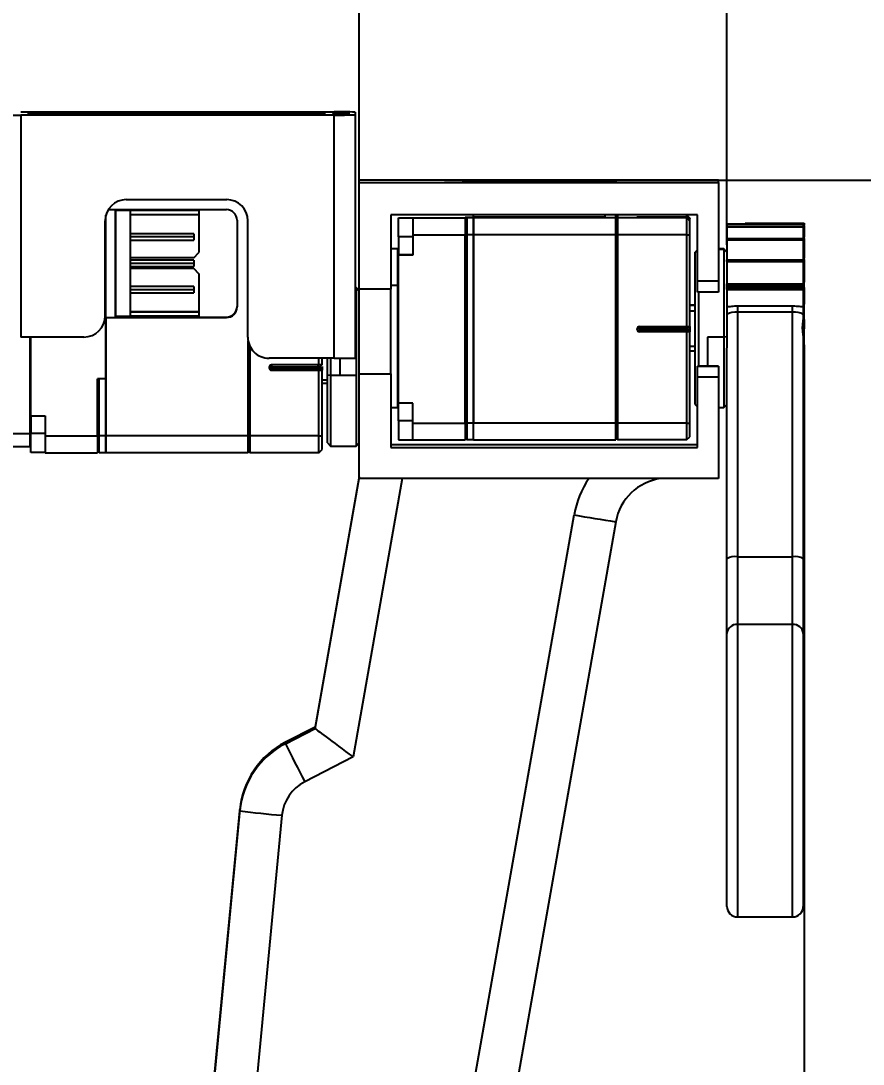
# Model space of a CAD drawing. Header units: millimetres. Extents: x 940 to 1780, y -29 to 565.
# Drawn here: x 1469.7 to 1549.4, y 212.5 to 311.2 of the extents above; entities that cross this region are included whole.
import ezdxf

# ---------------------------------------------------------------- set-up
doc = ezdxf.new("R2010")
doc.units = ezdxf.units.MM
doc.header["$PDSIZE"] = -1
doc.layers.add('7标注层', color=4, linetype='Continuous')
doc.styles.add('PC_TEXTSTYLE', font='ISOCP.SHX', dxfattribs={"width": 0.707, "bigfont": 'GBCBIG.SHX'})
doc.dimstyles.new('GB_LINEAR', dxfattribs={"dimtxt": 3.5, "dimasz": 3.5, "dimexe": 1, "dimexo": 0, "dimgap": 1.5, "dimtad": 1, "dimdsep": 46, "dimtxsty": 'PC_TEXTSTYLE', "dimcen": 0, "dimclrd": 256, "dimclrt": 3, "dimadec": 0, "dimazin": 2, "dimtp": 0.1, "dimtm": 0.1, "dimtfac": 0.71, "dimtdec": 3, "dimtmove": 0, "dimatfit": 3, "dimfxl": 1, "dimtfill": 1, "dimarcsym": 0})

# ---------------------------------------------------------------- blocks, each defined once
blk = doc.blocks.new('*D17')
at = {"layer": '7标注层', "color": 0, "lineweight": -2}
for p, q in [((1443.404, 277.793), (1443.404, 328.199)), ((1501.704, 290.845), (1501.704, 328.199))]:
    blk.add_line(p, q, dxfattribs=at)
at = {"layer": '7标注层', "lineweight": -2}
blk.add_line((1494.704, 326.199), (1450.404, 326.199), dxfattribs=at)
at = {"layer": '7标注层'}
for points in [[(1450.404, 327.366), (1450.404, 325.032), (1443.404, 326.199)], [(1494.704, 325.032), (1494.704, 327.366), (1501.704, 326.199)]]:
    blk.add_solid(points, dxfattribs=at)
at = {"layer": 'Defpoints', "color": 0}
for p in [(1443.404, 326.199), (1501.704, 290.845), (1443.404, 277.793)]:
    blk.add_point(p, dxfattribs=at)
at = {"layer": '7标注层', "color": 3, "insert": (1472.554, 332.349), "char_height": 7, "attachment_point": 5, "style": 'PC_TEXTSTYLE', "bg_fill": 3, "box_fill_scale": 1.1, "bg_fill_color": 257, "bg_fill_transparency": 0}
blk.add_mtext('58.3', dxfattribs=at)
blk = doc.blocks.new('*D18')
at = {"layer": '7标注层', "color": 0, "lineweight": -2}
for p, q in [((1501.704, 295.089), (1501.704, 328.199)), ((1536.484, 289.992), (1536.484, 328.199))]:
    blk.add_line(p, q, dxfattribs=at)
at = {"layer": '7标注层', "lineweight": -2}
blk.add_line((1529.484, 326.199), (1508.704, 326.199), dxfattribs=at)
at = {"layer": '7标注层'}
for points in [[(1508.704, 327.366), (1508.704, 325.032), (1501.704, 326.199)], [(1529.484, 325.032), (1529.484, 327.366), (1536.484, 326.199)]]:
    blk.add_solid(points, dxfattribs=at)
at = {"layer": 'Defpoints', "color": 0}
for p in [(1501.704, 326.199), (1501.704, 295.089), (1536.484, 289.992)]:
    blk.add_point(p, dxfattribs=at)
at = {"layer": '7标注层', "color": 3, "insert": (1519.094, 332.349), "char_height": 7, "attachment_point": 5, "style": 'PC_TEXTSTYLE', "bg_fill": 3, "box_fill_scale": 1.1, "bg_fill_color": 257, "bg_fill_transparency": 0}
blk.add_mtext('34.78', dxfattribs=at)
blk = doc.blocks.new('*D19')
at = {"layer": '7标注层', "color": 0, "lineweight": -2}
for p, q in [((1543.804, 280.544), (1543.804, 113.864)), ((1443.404, 277.81), (1443.404, 113.864))]:
    blk.add_line(p, q, dxfattribs=at)
at = {"layer": '7标注层', "lineweight": -2}
blk.add_line((1450.404, 115.864), (1536.804, 115.864), dxfattribs=at)
at = {"layer": '7标注层'}
for points in [[(1450.404, 117.031), (1450.404, 114.698), (1443.404, 115.864)], [(1536.804, 114.698), (1536.804, 117.031), (1543.804, 115.864)]]:
    blk.add_solid(points, dxfattribs=at)
at = {"layer": 'Defpoints', "color": 0}
for p in [(1543.804, 280.544), (1443.404, 277.81), (1543.804, 115.864)]:
    blk.add_point(p, dxfattribs=at)
at = {"layer": '7标注层', "color": 3, "insert": (1493.604, 122.017), "char_height": 7, "attachment_point": 5, "style": 'PC_TEXTSTYLE', "bg_fill": 3, "box_fill_scale": 1.1, "bg_fill_color": 257, "bg_fill_transparency": 0}
blk.add_mtext('100.4', dxfattribs=at)
blk = doc.blocks.new('*D20')
at = {"layer": '7标注层', "color": 0, "lineweight": -2}
for p, q in [((1509.767, 296.114), (1600.203, 296.114)), ((1495.984, 159.613), (1600.203, 159.613))]:
    blk.add_line(p, q, dxfattribs=at)
at = {"layer": '7标注层', "lineweight": -2}
blk.add_line((1598.203, 166.613), (1598.203, 289.114), dxfattribs=at)
at = {"layer": '7标注层'}
for points in [[(1599.37, 289.114), (1597.036, 289.114), (1598.203, 296.114)], [(1597.036, 166.613), (1599.37, 166.613), (1598.203, 159.613)]]:
    blk.add_solid(points, dxfattribs=at)
at = {"layer": 'Defpoints', "color": 0}
for p in [(1509.767, 296.114), (1598.203, 296.114), (1495.984, 159.613)]:
    blk.add_point(p, dxfattribs=at)
at = {"layer": '7标注层', "color": 3, "insert": (1592.053, 227.864), "char_height": 7, "attachment_point": 5, "rotation": 90, "style": 'PC_TEXTSTYLE', "bg_fill": 3, "box_fill_scale": 1.1, "bg_fill_color": 257, "bg_fill_transparency": 0}
blk.add_mtext('136.5', dxfattribs=at)

msp = doc.modelspace()

# ---------------------------------------------------------------- linework, layer by layer
at = {"color": 7, "linetype": 'Continuous', "lineweight": 25}
for p, q in [((1469.702, 302.562), (1499.324, 302.562)), ((1499.324, 302.266), (1469.702, 302.266)), ((1469.702, 302.266), (1469.702, 281.267)), ((1470.424, 302.313), (1470.424, 302.515)), ((1470.424, 302.515), (1498.424, 302.515)), ((1498.424, 302.313), (1470.424, 302.313)), ((1498.424, 302.515), (1498.424, 302.313)), ((1500.824, 302.414), (1499.224, 302.432)), ((1499.224, 302.432), (1499.224, 302.395)), ((1499.224, 302.395), (1500.824, 302.414)), ((1499.324, 279.267), (1499.324, 302.266)), ((1501.324, 302.543), (1501.324, 302.285)), ((1501.324, 302.285), (1501.324, 279.286)), ((1535.704, 296.114), (1501.704, 296.114)), ((1501.704, 295.891), (1501.704, 296.114)), ((1511.504, 296.02), (1511.504, 295.908)), ((1525.004, 296.029), (1512.504, 296.029)), ((1526.004, 295.908), (1526.004, 296.02)), ((1535.704, 295.891), (1535.704, 296.114)), ((1501.704, 285.799), (1501.704, 295.891)), ((1501.704, 295.891), (1535.704, 295.891)), ((1512.504, 295.899), (1525.004, 295.899)), ((1535.704, 295.891), (1535.704, 286.577)), ((1479.674, 294.266), (1489.174, 294.266)), ((1477.973, 293.318), (1489.149, 293.318)), ((1478.649, 283.124), (1478.649, 293.318)), ((1486.549, 293.261), (1478.649, 293.261)), ((1480.049, 293.224), (1478.649, 293.224)), ((1478.649, 293.224), (1478.649, 283.224)), ((1478.749, 293.318), (1478.749, 293.261)), ((1486.549, 293.233), (1480.049, 293.233)), ((1480.049, 293.233), (1480.049, 293.224)), ((1480.049, 293.224), (1480.049, 283.224)), ((1486.549, 293.261), (1486.549, 293.233)), ((1486.549, 293.233), (1486.549, 292.833)), ((1477.674, 283.267), (1477.674, 292.267)), ((1477.749, 277.319), (1477.749, 292.809)), ((1486.549, 292.833), (1480.049, 292.833)), ((1486.549, 292.833), (1486.549, 289.257)), ((1490.149, 292.318), (1490.149, 284.118)), ((1491.174, 281.267), (1491.174, 292.267)), ((1533.704, 292.825), (1504.704, 292.825)), ((1504.704, 292.825), (1504.704, 285.799)), ((1505.429, 292.559), (1506.779, 292.559)), ((1505.429, 290.759), (1505.429, 292.559)), ((1506.779, 292.559), (1506.779, 292.541)), ((1506.779, 292.541), (1506.779, 290.926)), ((1506.779, 292.541), (1511.729, 292.541)), ((1511.729, 292.416), (1511.904, 292.591)), ((1512.529, 292.591), (1511.729, 292.591)), ((1511.729, 292.541), (1511.729, 292.591)), ((1511.729, 292.366), (1511.904, 292.541)), ((1511.729, 292.541), (1511.729, 290.926)), ((1511.904, 292.541), (1511.904, 292.591)), ((1512.529, 292.591), (1511.904, 292.591)), ((1512.529, 292.541), (1511.904, 292.541)), ((1512.529, 292.591), (1512.529, 292.74)), ((1512.529, 292.645), (1523.929, 292.645)), ((1512.529, 292.645), (1512.529, 292.541)), ((1512.529, 292.541), (1512.529, 292.591)), ((1512.529, 290.926), (1512.529, 292.541)), ((1512.529, 292.541), (1512.529, 290.926)), ((1525.979, 292.541), (1512.529, 292.541)), ((1524.929, 292.73), (1524.929, 292.654)), ((1525.979, 292.541), (1525.979, 292.804)), ((1525.979, 290.926), (1525.979, 292.541)), ((1525.979, 292.186), (1526.029, 292.186)), ((1526.029, 292.654), (1526.179, 292.804)), ((1526.029, 292.391), (1526.029, 292.654)), ((1526.029, 292.391), (1526.179, 292.541)), ((1526.029, 290.927), (1526.029, 292.391)), ((1526.179, 292.541), (1526.179, 292.804)), ((1532.679, 292.541), (1526.179, 292.541)), ((1527.979, 292.601), (1527.979, 292.6)), ((1532.679, 292.603), (1528.179, 292.603)), ((1528.179, 292.599), (1532.679, 292.599)), ((1532.679, 292.804), (1532.979, 292.504)), ((1532.679, 292.603), (1532.679, 292.786)), ((1532.679, 292.786), (1532.979, 292.486)), ((1532.979, 292.303), (1532.679, 292.603)), ((1532.679, 292.541), (1532.679, 292.599)), ((1532.679, 292.599), (1532.979, 292.299)), ((1532.679, 292.541), (1532.979, 292.241)), ((1532.979, 292.504), (1532.979, 292.486)), ((1532.979, 292.303), (1532.979, 292.486)), ((1532.979, 292.303), (1532.979, 292.299)), ((1532.979, 292.241), (1532.979, 292.299)), ((1532.979, 290.929), (1532.979, 292.241)), ((1533.704, 286.577), (1533.704, 292.825)), ((1538.204, 292.039), (1543.804, 292.039)), ((1538.204, 292.039), (1538.204, 291.98)), ((1543.804, 292.039), (1543.804, 291.837)), ((1486.049, 291.042), (1480.049, 291.042)), ((1486.049, 291.042), (1486.049, 290.74)), ((1525.979, 291.197), (1526.029, 291.197)), ((1536.484, 291.98), (1543.704, 291.98)), ((1536.484, 291.98), (1536.484, 291.742)), ((1536.484, 291.742), (1543.704, 291.742)), ((1536.484, 291.695), (1536.484, 291.742)), ((1536.484, 291.695), (1543.704, 291.695)), ((1536.484, 291.695), (1536.484, 290.575)), ((1543.704, 291.98), (1543.704, 291.742)), ((1543.704, 291.837), (1543.804, 291.837)), ((1543.704, 291.792), (1543.804, 291.792)), ((1543.704, 291.695), (1543.704, 291.742)), ((1543.704, 291.695), (1543.704, 290.575)), ((1543.804, 291.792), (1543.804, 291.837)), ((1543.804, 291.792), (1543.804, 290.706)), ((1486.049, 290.74), (1480.049, 290.74)), ((1480.049, 290.442), (1486.049, 290.442)), ((1486.049, 290.74), (1486.049, 290.442)), ((1506.779, 290.759), (1505.429, 290.759)), ((1505.429, 290.759), (1505.429, 289.043)), ((1506.779, 290.926), (1511.729, 290.926)), ((1506.779, 290.926), (1506.779, 289.026)), ((1511.729, 290.928), (1511.904, 290.926)), ((1511.729, 273.127), (1511.729, 290.926)), ((1512.529, 290.926), (1511.904, 290.926)), ((1511.904, 273.127), (1511.904, 290.926)), ((1512.529, 290.926), (1512.529, 273.127)), ((1525.979, 290.926), (1512.529, 290.926)), ((1512.529, 273.127), (1512.529, 290.926)), ((1525.979, 290.951), (1526.029, 290.951)), ((1525.979, 273.127), (1525.979, 290.926)), ((1525.979, 290.225), (1526.029, 290.225)), ((1525.979, 290.126), (1526.029, 290.126)), ((1526.029, 290.927), (1526.179, 290.926)), ((1526.029, 273.128), (1526.029, 290.927)), ((1532.679, 290.926), (1526.179, 290.926)), ((1526.179, 273.127), (1526.179, 290.926)), ((1532.679, 290.926), (1532.979, 290.929)), ((1532.679, 282.276), (1532.679, 290.926)), ((1532.979, 282.279), (1532.979, 290.929)), ((1536.484, 290.575), (1543.704, 290.575)), ((1536.484, 290.471), (1536.484, 290.575)), ((1536.484, 290.471), (1543.704, 290.471)), ((1536.484, 290.471), (1536.484, 288.578)), ((1543.704, 290.706), (1543.804, 290.706)), ((1543.704, 290.604), (1543.804, 290.604)), ((1543.704, 290.471), (1543.704, 290.575)), ((1543.704, 290.471), (1543.704, 288.578)), ((1543.804, 290.604), (1543.804, 290.706)), ((1543.804, 290.604), (1543.804, 288.739)), ((1486.049, 288.757), (1486.549, 289.257)), ((1505.329, 289.601), (1504.704, 289.601)), ((1505.429, 289.501), (1505.329, 289.601)), ((1505.329, 289.601), (1505.329, 286.145)), ((1525.979, 289.958), (1526.029, 289.958)), ((1533.704, 289.521), (1533.484, 289.301)), ((1533.484, 289.255), (1533.484, 289.301)), ((1533.484, 274.901), (1533.484, 289.255)), ((1536.184, 289.601), (1535.704, 289.601)), ((1536.484, 289.301), (1536.184, 289.601)), ((1536.184, 289.601), (1536.184, 289.553)), ((1536.184, 289.553), (1536.184, 281.256)), ((1486.049, 288.757), (1480.049, 288.757)), ((1486.049, 288.542), (1480.049, 288.542)), ((1486.049, 288.24), (1480.049, 288.24)), ((1486.049, 288.542), (1486.049, 288.24)), ((1486.049, 288.24), (1486.049, 287.942)), ((1506.779, 289.043), (1505.429, 289.043)), ((1505.429, 289.026), (1505.429, 289.043)), ((1506.779, 289.026), (1505.429, 289.026)), ((1505.429, 275.027), (1505.429, 289.026)), ((1536.484, 288.578), (1543.704, 288.578)), ((1536.484, 288.428), (1536.484, 288.578)), ((1536.484, 288.428), (1543.704, 288.428)), ((1536.484, 288.428), (1536.484, 286.312)), ((1543.704, 288.739), (1543.804, 288.739)), ((1543.704, 288.59), (1543.804, 288.59)), ((1543.704, 288.428), (1543.704, 288.578)), ((1543.704, 288.428), (1543.704, 286.312)), ((1543.804, 288.59), (1543.804, 288.739)), ((1543.804, 288.59), (1543.804, 286.455)), ((1480.049, 287.942), (1486.049, 287.942)), ((1486.049, 287.761), (1480.049, 287.761)), ((1486.049, 287.757), (1480.049, 287.757)), ((1486.049, 287.757), (1486.049, 287.761)), ((1486.049, 287.761), (1486.549, 287.261)), ((1486.549, 287.257), (1486.049, 287.757)), ((1486.549, 287.261), (1486.549, 287.257)), ((1486.549, 287.257), (1486.549, 283.658)), ((1505.329, 286.145), (1505.329, 275.784)), ((1533.704, 286.577), (1535.704, 286.577)), ((1533.704, 285.508), (1533.704, 286.577)), ((1535.704, 286.577), (1535.704, 285.508)), ((1536.484, 286.312), (1543.704, 286.312)), ((1536.484, 286.089), (1536.484, 286.312)), ((1543.704, 286.455), (1543.804, 286.455)), ((1543.704, 286.089), (1543.704, 286.312)), ((1543.804, 286.259), (1543.704, 286.259)), ((1543.704, 286.129), (1543.804, 286.129)), ((1543.804, 286.259), (1543.804, 286.455)), ((1543.804, 286.129), (1543.804, 286.259)), ((1543.804, 285.947), (1543.804, 286.129)), ((1486.049, 286.043), (1480.049, 286.043)), ((1486.049, 285.74), (1480.049, 285.74)), ((1480.049, 285.443), (1486.049, 285.443)), ((1486.049, 286.043), (1486.049, 285.74)), ((1486.049, 285.74), (1486.049, 285.443)), ((1501.404, 285.966), (1501.324, 285.966)), ((1501.704, 285.666), (1501.404, 285.966)), ((1501.404, 285.966), (1501.404, 285.918)), ((1501.404, 285.918), (1501.404, 277.621)), ((1501.704, 285.62), (1501.404, 285.918)), ((1504.704, 285.799), (1501.704, 285.799)), ((1501.704, 277.799), (1501.704, 285.799)), ((1504.704, 277.799), (1504.704, 285.799)), ((1535.704, 285.508), (1533.704, 285.508)), ((1533.784, 285.508), (1533.784, 278.529)), ((1543.704, 286.089), (1536.484, 286.089)), ((1536.484, 285.948), (1536.484, 286.089)), ((1536.484, 285.948), (1543.704, 285.948)), ((1536.484, 285.765), (1536.484, 285.948)), ((1536.484, 285.765), (1543.704, 285.765)), ((1543.704, 285.948), (1543.704, 286.089)), ((1543.704, 285.765), (1543.704, 285.948)), ((1543.704, 285.947), (1543.804, 285.947)), ((1543.704, 285.765), (1543.704, 284.159)), ((1543.804, 285.947), (1543.804, 284.372)), ((1533.484, 284.278), (1532.979, 284.278)), ((1533.484, 284.255), (1532.979, 284.255)), ((1536.484, 284.159), (1536.595, 284.159)), ((1537.484, 284.216), (1542.704, 284.216)), ((1537.484, 284.216), (1537.484, 283.612)), ((1542.704, 283.612), (1542.704, 284.216)), ((1543.595, 284.159), (1543.704, 284.159)), ((1543.704, 284.372), (1543.804, 284.372)), ((1543.704, 284.194), (1543.704, 283.408)), ((1543.804, 283.554), (1543.804, 284.372)), ((1480.049, 283.224), (1478.649, 283.224)), ((1478.749, 283.224), (1478.749, 283.161)), ((1478.749, 283.124), (1478.749, 283.161)), ((1478.749, 283.161), (1489.149, 283.161)), ((1486.549, 283.658), (1480.049, 283.658)), ((1486.549, 283.633), (1480.049, 283.633)), ((1486.549, 283.233), (1480.049, 283.233)), ((1486.549, 283.658), (1486.549, 283.633)), ((1486.549, 283.633), (1486.549, 283.233)), ((1489.149, 283.119), (1489.149, 283.161)), ((1532.979, 283.75), (1533.484, 283.75)), ((1537.484, 283.612), (1537.484, 260.499)), ((1542.704, 283.612), (1537.484, 283.612)), ((1542.704, 260.499), (1542.704, 283.612)), ((1543.804, 283.673), (1543.704, 283.673)), ((1543.704, 283.408), (1543.704, 283.107)), ((1543.804, 283.131), (1543.804, 283.673)), ((1477.749, 283.124), (1478.749, 283.124)), ((1477.749, 283.119), (1477.749, 271.919)), ((1477.749, 283.119), (1489.149, 283.119)), ((1528.229, 282.276), (1532.679, 282.276)), ((1528.229, 282.276), (1528.229, 282.078)), ((1532.679, 282.276), (1532.979, 282.279)), ((1532.979, 282.279), (1532.979, 281.821)), ((1543.704, 283.131), (1543.804, 283.131)), ((1543.704, 282.934), (1543.804, 282.934)), ((1543.804, 282.934), (1543.804, 283.131)), ((1543.804, 282.934), (1543.804, 282.056)), ((1475.674, 281.267), (1469.702, 281.267)), ((1470.549, 281.267), (1470.549, 272.12)), ((1470.649, 273.819), (1470.649, 281.267)), ((1532.679, 282.083), (1528.229, 282.078)), ((1528.229, 281.978), (1532.679, 281.974)), ((1528.229, 281.776), (1528.229, 281.978)), ((1532.679, 281.776), (1528.229, 281.776)), ((1532.679, 282.087), (1532.779, 282.088)), ((1532.679, 282.083), (1532.679, 282.087)), ((1532.679, 282.083), (1532.779, 282.084)), ((1532.679, 281.974), (1532.679, 282.083)), ((1532.779, 281.975), (1532.679, 281.974)), ((1532.679, 281.97), (1532.679, 281.974)), ((1532.779, 281.97), (1532.679, 281.97)), ((1532.979, 281.779), (1532.679, 281.776)), ((1532.679, 273.127), (1532.679, 281.776)), ((1532.779, 282.088), (1532.779, 282.084)), ((1532.779, 281.975), (1532.779, 282.084)), ((1532.779, 281.975), (1532.779, 281.97)), ((1532.979, 281.821), (1532.979, 281.779)), ((1532.979, 273.13), (1532.979, 281.779)), ((1536.184, 281.256), (1534.644, 281.256)), ((1536.484, 281.29), (1536.184, 281.256)), ((1536.184, 281.256), (1536.184, 274.601)), ((1536.484, 281.29), (1536.484, 280.239)), ((1543.704, 282.056), (1543.804, 282.056)), ((1543.704, 281.232), (1543.804, 281.232)), ((1543.804, 281.232), (1543.804, 282.073)), ((1543.804, 280.039), (1543.804, 281.232)), ((1491.199, 271.919), (1491.199, 280.952)), ((1491.249, 271.92), (1491.249, 280.724)), ((1491.399, 271.919), (1491.399, 280.345)), ((1532.979, 280.424), (1533.484, 280.424)), ((1536.484, 260.295), (1536.484, 280.227)), ((1543.704, 281.09), (1543.704, 260.295)), ((1499.324, 279.267), (1493.174, 279.267)), ((1497.899, 278.629), (1497.899, 279.267)), ((1498.199, 278.631), (1498.199, 279.267)), ((1498.704, 277.655), (1498.704, 279.25)), ((1499.004, 279.267), (1499.004, 277.621)), ((1533.484, 279.925), (1532.979, 279.925)), ((1543.704, 280.039), (1543.804, 280.039)), ((1543.704, 279.847), (1543.804, 279.847)), ((1543.704, 279.521), (1543.804, 279.521)), ((1543.804, 279.847), (1543.804, 280.039)), ((1543.804, 279.847), (1543.804, 279.521)), ((1543.804, 279.521), (1543.804, 257.961)), ((1493.199, 278.429), (1493.199, 278.329)), ((1497.899, 278.629), (1493.399, 278.629)), ((1493.399, 278.629), (1493.399, 278.431)), ((1497.816, 278.431), (1493.399, 278.431)), ((1493.399, 278.431), (1493.399, 278.331)), ((1493.399, 278.129), (1493.399, 278.331)), ((1493.399, 278.331), (1497.816, 278.331)), ((1497.999, 278.432), (1497.816, 278.431)), ((1497.816, 278.331), (1497.816, 278.431)), ((1497.816, 278.331), (1497.999, 278.332)), ((1498.199, 278.631), (1497.899, 278.629)), ((1497.999, 278.332), (1497.999, 278.432)), ((1498.199, 278.475), (1498.199, 278.375)), ((1498.199, 278.375), (1498.199, 278.173)), ((1535.704, 278.529), (1533.704, 278.529)), ((1533.704, 278.529), (1533.704, 278.508)), ((1533.704, 278.508), (1535.704, 278.508)), ((1533.704, 277.466), (1533.704, 278.508)), ((1535.704, 278.508), (1535.704, 278.529)), ((1535.704, 278.508), (1535.704, 277.466)), ((1476.949, 271.921), (1476.949, 277.319)), ((1477.749, 277.319), (1476.949, 277.319)), ((1476.949, 271.919), (1476.949, 277.319)), ((1477.124, 271.919), (1477.124, 277.319)), ((1477.749, 277.319), (1477.124, 277.319)), ((1477.749, 271.919), (1477.749, 277.319)), ((1493.399, 278.129), (1497.899, 278.129)), ((1497.899, 278.129), (1498.199, 278.132)), ((1497.899, 271.919), (1497.899, 278.129)), ((1498.199, 278.173), (1498.199, 278.132)), ((1498.199, 271.922), (1498.199, 278.132)), ((1499.004, 277.621), (1498.704, 277.655)), ((1498.704, 271.266), (1498.704, 277.655)), ((1499.864, 277.621), (1499.004, 277.621)), ((1499.004, 277.621), (1499.004, 270.966)), ((1501.404, 277.621), (1499.864, 277.621)), ((1501.404, 277.621), (1501.404, 270.966)), ((1501.704, 277.799), (1504.704, 277.799)), ((1501.704, 267.892), (1501.704, 277.799)), ((1504.704, 277.799), (1504.704, 270.826)), ((1535.704, 277.466), (1533.704, 277.466)), ((1533.704, 270.826), (1533.704, 277.466)), ((1535.704, 277.466), (1535.704, 267.892)), ((1498.704, 277.196), (1498.199, 277.196)), ((1498.199, 276.911), (1498.704, 276.911)), ((1505.329, 275.784), (1505.329, 274.601)), ((1504.704, 274.601), (1505.329, 274.601)), ((1505.329, 274.601), (1505.429, 274.701)), ((1506.779, 275.027), (1505.429, 275.027)), ((1505.429, 273.359), (1505.429, 275.027)), ((1506.779, 273.127), (1506.779, 275.027)), ((1533.484, 274.901), (1533.704, 274.681)), ((1535.704, 274.601), (1536.184, 274.601)), ((1536.184, 274.601), (1536.484, 274.901)), ((1470.649, 273.819), (1471.999, 273.819)), ((1470.649, 273.819), (1470.649, 272.152)), ((1471.999, 273.819), (1471.999, 271.919)), ((1506.779, 273.359), (1505.429, 273.359)), ((1505.429, 273.359), (1505.429, 271.559)), ((1525.979, 274.12), (1526.029, 274.12)), ((1525.979, 273.395), (1526.029, 273.395)), ((1526.029, 273.385), (1525.979, 273.385)), ((1491.199, 272.913), (1491.249, 272.913)), ((1506.779, 273.127), (1511.729, 273.127)), ((1506.779, 271.542), (1506.779, 273.127)), ((1511.729, 273.128), (1511.904, 273.127)), ((1511.729, 273.127), (1511.729, 271.542)), ((1512.529, 273.127), (1511.904, 273.127)), ((1512.529, 271.542), (1512.529, 273.127)), ((1525.979, 273.127), (1512.529, 273.127)), ((1525.979, 273.162), (1526.029, 273.162)), ((1526.029, 273.152), (1525.979, 273.152)), ((1525.979, 271.542), (1525.979, 273.127)), ((1525.979, 272.904), (1526.029, 272.904)), ((1526.029, 273.128), (1526.179, 273.127)), ((1526.029, 271.692), (1526.029, 273.128)), ((1532.679, 273.127), (1526.179, 273.127)), ((1532.679, 273.127), (1532.979, 273.13)), ((1532.979, 271.842), (1532.979, 273.13)), ((1470.549, 272.12), (1467.849, 272.12)), ((1470.549, 272.12), (1470.549, 270.936)), ((1471.999, 272.152), (1470.649, 272.152)), ((1470.649, 270.352), (1470.649, 272.152)), ((1471.999, 271.919), (1476.949, 271.919)), ((1471.999, 271.919), (1471.999, 270.334)), ((1476.949, 271.921), (1477.124, 271.919)), ((1476.949, 271.919), (1476.949, 270.334)), ((1477.749, 271.919), (1477.124, 271.919)), ((1477.749, 270.334), (1477.749, 271.919)), ((1491.199, 271.919), (1477.749, 271.919)), ((1477.749, 271.919), (1477.749, 270.334)), ((1491.199, 272.089), (1491.249, 272.089)), ((1491.249, 272.079), (1491.199, 272.079)), ((1491.199, 271.954), (1491.249, 271.954)), ((1491.249, 271.944), (1491.199, 271.944)), ((1491.199, 270.334), (1491.199, 271.919)), ((1491.199, 271.696), (1491.249, 271.696)), ((1491.249, 271.92), (1491.399, 271.919)), ((1491.249, 270.484), (1491.249, 271.92)), ((1497.899, 271.919), (1491.399, 271.919)), ((1497.899, 271.919), (1498.199, 271.922)), ((1498.199, 270.634), (1498.199, 271.922)), ((1505.429, 271.559), (1506.779, 271.559)), ((1506.779, 271.542), (1511.729, 271.542)), ((1511.729, 271.717), (1511.906, 271.539)), ((1511.854, 271.592), (1511.729, 271.592)), ((1512.529, 271.542), (1511.904, 271.542)), ((1512.529, 271.542), (1525.979, 271.542)), ((1525.979, 272.16), (1526.029, 272.16)), ((1526.029, 271.692), (1526.181, 271.539)), ((1532.679, 271.542), (1526.179, 271.542)), ((1532.676, 271.539), (1532.979, 271.842)), ((1467.849, 270.936), (1470.549, 270.936)), ((1470.549, 270.936), (1470.649, 271.036)), ((1471.999, 270.352), (1470.649, 270.352)), ((1471.999, 270.334), (1476.949, 270.334)), ((1476.949, 270.509), (1477.126, 270.331)), ((1477.749, 270.334), (1477.124, 270.334)), ((1491.199, 270.334), (1477.749, 270.334)), ((1491.199, 270.952), (1491.249, 270.952)), ((1491.249, 270.484), (1491.401, 270.331)), ((1497.899, 270.334), (1491.399, 270.334)), ((1497.896, 270.331), (1498.199, 270.634)), ((1498.704, 271.266), (1499.004, 270.966)), ((1499.004, 270.966), (1501.404, 270.966)), ((1501.404, 270.966), (1501.704, 271.266)), ((1504.704, 271.12), (1533.704, 271.12)), ((1504.704, 270.826), (1533.704, 270.826)), ((1501.704, 268.068), (1497.529, 244.393)), ((1497.529, 244.263), (1501.704, 267.937)), ((1535.704, 267.892), (1501.704, 267.892)), ((1504.392, 164.402), (1522.036, 264.463)), ((1525.975, 263.806), (1508.331, 163.745)), ((1537.484, 260.499), (1542.704, 260.499)), ((1537.484, 260.499), (1537.484, 254.094)), ((1542.704, 254.094), (1542.704, 260.499)), ((1536.484, 253.25), (1536.484, 260.295)), ((1543.704, 260.295), (1543.704, 253.25)), ((1543.804, 257.961), (1543.804, 249.398)), ((1542.704, 254.094), (1537.484, 254.094)), ((1536.484, 227.436), (1536.484, 253.25)), ((1543.704, 253.25), (1543.704, 227.436)), ((1543.804, 249.398), (1543.804, 230.094)), ((1497.529, 244.393), (1494.719, 242.948)), ((1494.719, 242.818), (1497.529, 244.263)), ((1497.529, 244.393), (1497.529, 244.263)), ((1494.719, 242.948), (1494.719, 242.818)), ((1501.124, 241.576), (1496.548, 239.223)), ((1490.413, 236.594), (1483.637, 165.611)), ((1483.637, 165.481), (1490.413, 236.464)), ((1494.395, 236.046), (1487.598, 164.845)), ((1490.413, 236.464), (1490.413, 236.594)), ((1537.484, 226.436), (1542.704, 226.436))]:
    msp.add_line(p, q, dxfattribs=at)
at = {"color": 8, "linetype": 'Continuous', "lineweight": 25}
for p, q in [((1512.504, 296.029), (1512.504, 295.899)), ((1525.004, 295.899), (1525.004, 296.029)), ((1528.179, 292.603), (1528.179, 292.599)), ((1525.979, 291.959), (1526.029, 291.959)), ((1533.704, 289.474), (1533.484, 289.255)), ((1536.184, 289.553), (1535.704, 289.553)), ((1525.979, 288.982), (1526.029, 288.982)), ((1505.329, 286.145), (1504.704, 286.145)), ((1505.429, 286.091), (1505.329, 286.145)), ((1501.404, 285.918), (1501.324, 285.918)), ((1534.644, 281.256), (1534.644, 278.529)), ((1499.864, 279.268), (1499.864, 277.621)), ((1505.429, 275.869), (1505.329, 275.784)), ((1525.979, 275.082), (1526.029, 275.082)), ((1491.199, 273.874), (1491.249, 273.874)), ((1470.649, 272.204), (1470.549, 272.12)), ((1505.764, 267.892), (1501.124, 241.576)), ((1537.484, 254.094), (1537.484, 226.436)), ((1542.704, 226.436), (1542.704, 254.094))]:
    msp.add_line(p, q, dxfattribs=at)
at = {"color": 7, "linetype": 'Continuous', "lineweight": 25, "flags": 128}
for points in [[(1511.729, 273.128), (1511.729, 283.096), (1511.729, 290.928)], [(1536.484, 285.765), (1536.484, 285.371), (1536.484, 285.02), (1536.484, 284.721), (1536.484, 284.48), (1536.484, 284.303), (1536.484, 284.196), (1536.484, 284.18)], [(1536.484, 284.18), (1536.484, 282.902), (1536.484, 281.29)]]:
    msp.add_lwpolyline(points, dxfattribs=at)
at = {"color": 8, "linetype": 'Continuous', "lineweight": 25, "flags": 128}
msp.add_lwpolyline([(1543.704, 279.428), (1543.728, 279.449), (1543.783, 279.521)], dxfattribs=at)
at = {"color": 7, "linetype": 'Continuous', "lineweight": 25}
for centre, radius, start, end in [((1469.616, 463.538), 161.272, 269.52826, 270.0307), ((1499.824, 248.737), 53.827, 88.40308, 90.53218), ((1499.824, 356.091), 53.827, 269.46782, 271.59692), ((1512.254, 269.117), 26.914, 89.46782, 91.59692), ((1525.254, 269.117), 26.914, 88.40308, 90.53218), ((1512.254, 322.812), 26.914, 268.40308, 270.53218), ((1525.254, 322.812), 26.914, 269.46782, 271.59692), ((1479.674, 292.267), 2, 89.99876, 179.99876), ((1489.174, 292.267), 2, 0.00124, 90.00124), ((1489.149, 292.318), 1, 0.00124, 90.00124), ((1524.179, 319.557), 26.914, 269.46782, 271.59692), ((1528.129, 287.221), 5.383, 89.46782, 91.59692), ((1528.129, 297.981), 5.383, 268.40308, 270.53218), ((1489.149, 284.161), 1, 269.99876, 359.99876), ((1475.674, 283.267), 2, 269.99876, 359.99876), ((1489.149, 284.118), 1, 269.99876, 359.99876), ((1537.244, 282.23), 1.402, 80.1588, 122.83809), ((1542.943, 282.23), 1.402, 57.16191, 99.8412), ((1528.229, 282.026), 0.25, 89.99801, 270.00199), ((1493.174, 281.267), 2, 180.00124, 270.00124), ((1528.229, 282.028), 0.05, 89.99801, 270.00199), ((1532.979, 282.021), 0.2, 180.00124, 270.00124), ((1499.824, 333.092), 53.827, 269.46782, 271.59692), ((1493.399, 278.429), 0.2, 89.99876, 179.99876), ((1493.349, 273.049), 5.382, 89.46778, 91.59704), ((1493.349, 272.949), 5.382, 89.46778, 91.59704), ((1493.399, 278.329), 0.2, 180.00124, 270.00124), ((1498.149, 272.993), 5.382, 89.46778, 91.59704), ((1498.199, 278.373), 0.2, 180.00124, 270.00124), ((1530.899, 262.9), 8.999, 146.24979, 169.99951), ((1530.899, 262.938), 5, 97.69748, 169.99861), ((1541.89, 371.299), 108.665, 259.47261, 261.57849), ((1537.244, 259.117), 1.402, 80.1588, 122.83809), ((1542.943, 259.117), 1.402, 57.16191, 99.8412), ((1537.412, 253.165), 0.932, 85.57065, 174.74899), ((1542.776, 253.165), 0.932, 5.25101, 94.42935), ((1498.377, 235.833), 8, 117.20947, 174.5464), ((1498.377, 235.703), 8, 117.20947, 174.5464), ((1711.817, 351.032), 242.573, 206.49429, 207.44689), ((1498.377, 235.666), 4, 117.20947, 174.5464), ((1503.71, 344.141), 108.495, 262.96064, 265.07509), ((1542.804, 230.094), 1, 334.15807, 0), ((1537.484, 227.436), 1, 180, 270), ((1542.704, 227.436), 1, 270, 0)]:
    msp.add_arc(centre, radius, start, end, dxfattribs=at)
at = {"color": 8, "linetype": 'Continuous', "lineweight": 25}
for centre, radius, start, end in [((1543.557, 257.987), 0.248, 306.2999, 353.96589), ((1543.571, 249.37), 0.234, 6.87532, 55.51071)]:
    msp.add_arc(centre, radius, start, end, dxfattribs=at)
at = {"color": 7, "linetype": 'Continuous', "lineweight": 25}
msp.add_ellipse((1501.124, 241.613), major_axis=(3.594, -2.65), ratio=0.0067, start_param=3.146531, end_param=4.717328, dxfattribs=at)
for points, knots in [([(1511.904, 290.926), (1511.904, 291.136), (1511.904, 291.556), (1511.904, 292.088), (1511.904, 292.463), (1511.904, 292.515), (1511.904, 292.541)], [0, 0, 0, 0, 0.250001, 0.500001, 0.750001, 1, 1, 1, 1]), ([(1526.179, 290.926), (1526.179, 291.136), (1526.179, 291.556), (1526.179, 292.088), (1526.179, 292.463), (1526.179, 292.515), (1526.179, 292.541)], [0, 0, 0, 0, 0.249998, 0.499997, 0.749998, 1, 1, 1, 1]), ([(1536.595, 284.163), (1536.626, 284.163), (1536.703, 284.163), (1536.936, 284.19), (1537.213, 284.212), (1537.403, 284.215), (1537.484, 284.216)], [0, 0, 0, 0, 0.203623, 0.496876, 0.78677, 1, 1, 1, 1]), ([(1542.704, 284.216), (1542.816, 284.213), (1543.039, 284.209), (1543.331, 284.182), (1543.525, 284.159), (1543.579, 284.162), (1543.595, 284.162)], [0, 0, 0, 0, 0.295023, 0.590115, 0.882993, 1, 1, 1, 1]), ([(1532.679, 282.087), (1532.679, 282.101), (1532.679, 282.13), (1532.683, 282.17), (1532.688, 282.206), (1532.696, 282.236), (1532.703, 282.257), (1532.706, 282.269), (1532.7, 282.276), (1532.686, 282.276), (1532.679, 282.276)], [0, 0, 0, 0, 0.137402, 0.275259, 0.413882, 0.553579, 0.69473, 0.788806, 0.89728, 1, 1, 1, 1]), ([(1532.979, 282.279), (1532.97, 282.279), (1532.953, 282.278), (1532.921, 282.271), (1532.887, 282.258), (1532.855, 282.238), (1532.823, 282.208), (1532.8, 282.171), (1532.784, 282.131), (1532.781, 282.102), (1532.779, 282.088)], [0, 0, 0, 0, 0.103044, 0.21228, 0.306022, 0.44683, 0.586153, 0.724583, 0.862428, 1, 1, 1, 1]), ([(1543.704, 283.107), (1543.692, 282.996), (1543.67, 282.782), (1543.606, 282.329), (1543.623, 281.848), (1543.687, 281.42), (1543.699, 281.186), (1543.704, 281.09)], [0, 0, 0, 0, 0.224211, 0.433385, 0.651279, 0.85665, 1, 1, 1, 1]), ([(1532.679, 281.776), (1532.686, 281.777), (1532.7, 281.778), (1532.706, 281.785), (1532.703, 281.798), (1532.696, 281.819), (1532.688, 281.849), (1532.683, 281.886), (1532.679, 281.927), (1532.679, 281.955), (1532.679, 281.97)], [0, 0, 0, 0, 0.103046, 0.21229, 0.306029, 0.446834, 0.586151, 0.724578, 0.862424, 1, 1, 1, 1]), ([(1532.779, 281.97), (1532.781, 281.956), (1532.784, 281.928), (1532.8, 281.887), (1532.823, 281.851), (1532.855, 281.82), (1532.888, 281.8), (1532.921, 281.787), (1532.953, 281.78), (1532.97, 281.779), (1532.979, 281.779)], [0, 0, 0, 0, 0.137398, 0.275254, 0.41388, 0.553582, 0.694735, 0.788812, 0.897281, 1, 1, 1, 1]), ([(1497.816, 278.431), (1497.816, 278.443), (1497.817, 278.47), (1497.822, 278.508), (1497.83, 278.544), (1497.843, 278.582), (1497.861, 278.609), (1497.88, 278.626), (1497.892, 278.628), (1497.899, 278.629)], [0, 0, 0, 0, 0.118099, 0.240607, 0.368228, 0.501583, 0.709638, 0.844591, 1, 1, 1, 1]), ([(1497.816, 278.331), (1497.816, 278.318), (1497.817, 278.291), (1497.822, 278.253), (1497.83, 278.217), (1497.843, 278.178), (1497.86, 278.15), (1497.88, 278.132), (1497.892, 278.13), (1497.899, 278.129)], [0, 0, 0, 0, 0.118097, 0.240605, 0.368228, 0.501588, 0.707996, 0.843358, 1, 1, 1, 1]), ([(1497.999, 278.432), (1498, 278.445), (1498.001, 278.471), (1498.013, 278.51), (1498.033, 278.546), (1498.065, 278.584), (1498.106, 278.611), (1498.154, 278.629), (1498.183, 278.63), (1498.199, 278.631)], [0, 0, 0, 0, 0.118096, 0.240604, 0.368226, 0.501584, 0.708145, 0.843471, 1, 1, 1, 1]), ([(1497.999, 278.332), (1498, 278.319), (1498.001, 278.293), (1498.013, 278.255), (1498.033, 278.218), (1498.065, 278.18), (1498.106, 278.152), (1498.154, 278.135), (1498.183, 278.133), (1498.199, 278.132)], [0, 0, 0, 0, 0.1180985, 0.2406059, 0.3682258, 0.5015805, 0.7094802, 0.8444728, 1, 1, 1, 1]), ([(1511.904, 271.542), (1511.904, 271.564), (1511.904, 271.608), (1511.904, 271.973), (1511.904, 272.499), (1511.904, 272.917), (1511.904, 273.127)], [0, 0, 0, 0, 0.250001, 0.500002, 0.750001, 1, 1, 1, 1]), ([(1477.124, 270.334), (1477.124, 270.356), (1477.124, 270.4), (1477.124, 270.765), (1477.124, 271.291), (1477.124, 271.71), (1477.124, 271.919)], [0, 0, 0, 0, 0.250001, 0.500001, 0.750001, 1, 1, 1, 1]), ([(1491.399, 270.334), (1491.399, 270.356), (1491.399, 270.4), (1491.399, 270.765), (1491.399, 271.291), (1491.399, 271.71), (1491.399, 271.919)], [0, 0, 0, 0, 0.249998, 0.499997, 0.749998, 1, 1, 1, 1])]:
    msp.add_open_spline(points, degree=3, knots=knots, dxfattribs=at)
for points in [[(1532.679, 290.926), (1532.679, 291.136), (1532.679, 291.556), (1532.679, 292.088), (1532.679, 292.463), (1532.679, 292.515), (1532.679, 292.541)], [(1526.179, 271.542), (1526.179, 271.564), (1526.179, 271.608), (1526.179, 271.973), (1526.179, 272.499), (1526.179, 272.917), (1526.179, 273.127)], [(1532.679, 271.542), (1532.679, 271.564), (1532.679, 271.608), (1532.679, 271.973), (1532.679, 272.499), (1532.679, 272.917), (1532.679, 273.127)], [(1497.899, 270.334), (1497.899, 270.356), (1497.899, 270.4), (1497.899, 270.765), (1497.899, 271.291), (1497.899, 271.71), (1497.899, 271.919)]]:
    msp.add_open_spline(points, degree=3, dxfattribs=at)

# ---------------------------------------------------------------- next in the draw order: dimensions: what is measured, and where the dimension line sits
at = {"layer": '7标注层'}
dim = msp.add_linear_dim(base=(1443.404, 326.199), p1=(1501.704, 290.845), p2=(1443.404, 277.793), dimstyle='GB_LINEAR', override={"dimscale": 2, "dimgap": 1.5, "dimtad": 1, "dimjust": 0, "dimdec": 2, "dimlfac": 1, "dimse1": 0, "dimse2": 0, "dimsd1": 0, "dimsd2": 0, "dimclrd": 256, "dimclre": 0, "dimtofl": 1, "dimtvp": 0.1}, dxfattribs=at)
dim.commit()
dim.dimension.update_dxf_attribs({"geometry": '*D17', "text_midpoint": (1472.554, 332.349)})

# ---------------------------------------------------------------- next in the draw order: dimensions: what is measured, and where the dimension line sits
for base, p1, p2, picture, middle in [((1501.704, 326.199), (1536.484, 289.992), (1501.704, 295.089), '*D18', (1519.094, 332.349)), ((1543.804, 115.864), (1443.404, 277.81), (1543.804, 280.544), '*D19', (1493.604, 122.017))]:
    dim = msp.add_linear_dim(base=base, p1=p1, p2=p2, dimstyle='GB_LINEAR', override={"dimscale": 2, "dimgap": 1.5, "dimtad": 1, "dimjust": 0, "dimdec": 2, "dimlfac": 1, "dimse1": 0, "dimse2": 0, "dimsd1": 0, "dimsd2": 0, "dimclrd": 256, "dimclre": 0, "dimtofl": 1, "dimtvp": 0.1}, dxfattribs=at)
    dim.commit()
    dim.dimension.update_dxf_attribs({"geometry": picture, "text_midpoint": middle})

# ---------------------------------------------------------------- next in the draw order: dimensions: what is measured, and where the dimension line sits
dim = msp.add_linear_dim(base=(1598.203, 296.114), p1=(1495.984, 159.613), p2=(1509.767, 296.114), angle=90, dimstyle='GB_LINEAR', override={"dimscale": 2, "dimgap": 1.5, "dimtad": 1, "dimjust": 0, "dimdec": 2, "dimlfac": 1, "dimse1": 0, "dimse2": 0, "dimsd1": 0, "dimsd2": 0, "dimclrd": 256, "dimclre": 0, "dimtofl": 1, "dimtvp": 0.1}, dxfattribs=at)
dim.commit()
dim.dimension.update_dxf_attribs({"geometry": '*D20', "text_midpoint": (1592.053, 227.864)})

doc.saveas('drawing.dxf')
